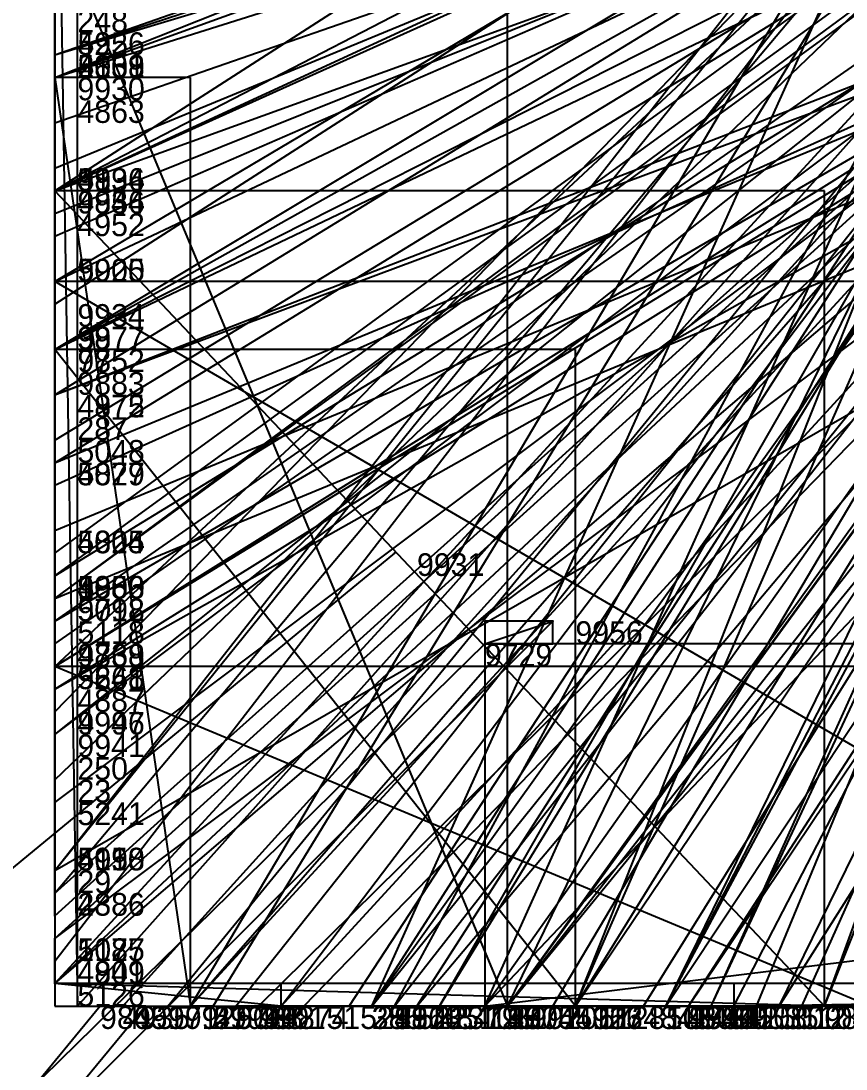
# Model space of a CAD drawing. Extents: x -0.07 to 1.1, y -0.07 to 1.1.
# Drawn here: x -0.00149 to 0.03495, y -0.00277 to 0.0435 of the extents above; entities that cross this region are included whole.
import ezdxf

# ---------------------------------------------------------------- set-up
doc = ezdxf.new("R2010")
doc.units = 0
for name, color, linetype in [('Clients', 3, 'CONTINUOUS'), ('Facilities', 3, 'CONTINUOUS'), ('Facilities_lines', 3, 'CONTINUOUS'), ('Min_max_boxes', 1, 'CONTINUOUS'), ('Normals', 1, 'CONTINUOUS'), ('Source_points', 5, 'CONTINUOUS'), ('Text', 3, 'CONTINUOUS')]:
    doc.layers.add(name, color=color, linetype=linetype)

msp = doc.modelspace()

# ---------------------------------------------------------------- linework, layer by layer
at = {"layer": 'Clients', "color": 5}
for p in [(0, 0.032, 0.895), (0, 0.031, 0.861), (0, 0.029, 0.048), (0, 0.027, 0.853), (0, 0.023, 0.459), (0.022, 0.017, 1), (0, 0.015, 0.24), (0, 0.015, 0.372), (0, 0.014, 0.494), (0, 0.012, 0.293), (0, 0.01, 0.191), (0, 0.005, 0.261), (0, 0.004, 0.097), (0, 0.003, 0.603), (0, 0.001, 0.457), (0, 0.001, 0.679), (0.001, 0, 0.925), (0.004, 0, 0.995), (0.006, 0, 0.391), (0.007, 0, 0.546), (0.017, 0, 0.636), (0.02, 0, 0.02), (0.02, 0, 0.12), (0.02, 0, 0.355), (0.02, 0, 0.916), (0.023, 0, 0.685), (0.027, 0, 0.655), (0.029, 0, 0.296), (0.029, 0, 0.419), (0.034, 0, 0.184)]:
    msp.add_point(p, dxfattribs=at)
at = {"layer": 'Facilities', "color": 3}
for p in [(0, 0.042, 0.358), (0, 0.042, 0.672), (0, 0.042, 0.719), (0, 0.041, 0.113), (0, 0.041, 0.31), (0, 0.041, 0.414), (0, 0.041, 0.767), (0, 0.039, 0.312), (0, 0.037, 0.567), (0, 0.036, 0.137), (0, 0.036, 0.415), (0, 0.036, 0.467), (0, 0.036, 0.577), (0, 0.036, 0.881), (0, 0.035, 0.453), (0, 0.034, 0.272), (0, 0.032, 0.337), (0, 0.029, 0.198), (0, 0.029, 0.855), (0, 0.029, 0.961), (0, 0.027, 0.48), (0, 0.027, 0.478), (0, 0.025, 0.064), (0, 0.024, 0.375), (0, 0.024, 0.68), (0, 0.021, 0.468), (0, 0.02, 0.394), (0.015, 0.02, 1), (0, 0.019, 0.034), (0, 0.019, 0.367), (0, 0.018, 0.679), (0, 0.018, 0.881), (0, 0.018, 0.774), (0, 0.017, 0.312), (0, 0.017, 0.602), (0, 0.016, 0.906), (0.019, 0.016, 1), (0, 0.015, 0.613), (0, 0.014, 0.971), (0, 0.013, 0.802), (0, 0.012, 0.864), (0, 0.009, 0.127), (0, 0.009, 0.594), (0, 0.006, 0.479), (0, 0.006, 0.279), (0, 0.006, 0.563), (0, 0.005, 0.158), (0, 0.003, 0.667), (0, 0.002, 0.198), (0, 0.001, 0.46), (0.002, 0, 0.99), (0.003, 0, 0.447), (0.005, 0, 0.085), (0.006, 0, 0.041), (0.006, 0, 0.544), (0.008, 0, 0.91), (0.009, 0, 0.854), (0.01, 0, 0.041), (0.01, 0, 0.477), (0.011, 0, 0.743), (0.013, 0, 0.159), (0.014, 0, 0.102), (0.014, 0, 0.241), (0.014, 0, 0.442), (0.014, 0, 0.825), (0.015, 0, 0.2), (0.015, 0, 0.602), (0.016, 0, 0.665), (0.016, 0, 0.64), (0.017, 0, 0.496), (0.019, 0, 0.226), (0.019, 0, 0.004), (0.019, 0, 0.93), (0.02, 0, 0.199), (0.02, 0, 0.974), (0.022, 0, 0.629), (0.023, 0, 0.055), (0.023, 0, 0.343), (0.023, 0, 0.51), (0.026, 0, 0.312), (0.027, 0, 0.093), (0.027, 0, 0.391), (0.027, 0, 0.901), (0.028, 0, 0.867), (0.028, 0, 0.839), (0.029, 0, 0.947), (0.03, 0, 0.111), (0.031, 0, 0.562), (0.032, 0, 0.385), (0.032, 0, 0.692), (0.033, 0, 0.98), (0.034, 0, 0.617)]:
    msp.add_point(p, dxfattribs=at)
at = {"layer": 'Facilities_lines', "color": 3}
for p, q in [((0, 0.062, 0.914), (0.001, 0, 0.925)), ((0, 0.054, 0.18), (0, 0.004, 0.097)), ((0, 0.048, 0.309), (0.02, 0, 0.355)), ((0, 0.048, 0.309), (0, 0.012, 0.293)), ((0, 0.046, 0.288), (0, 0.005, 0.261)), ((0, 0.041, 0.31), (0, 0.01, 0.191)), ((0, 0.041, 0.414), (0.006, 0, 0.391)), ((0, 0.036, 0.137), (0.034, 0, 0.184)), ((0, 0.036, 0.415), (0, 0.014, 0.494)), ((0, 0.036, 0.467), (0, 0.023, 0.459)), ((0.055, 0, 0.941), (0, 0.032, 0.895)), ((0, 0.029, 0.855), (0, 0.031, 0.861)), ((0.023, 0, 0.055), (0, 0.029, 0.048)), ((0, 0.029, 0.855), (0, 0.027, 0.853)), ((0, 0.017, 0.312), (0, 0.015, 0.24)), ((0.019, 0.016, 1), (0.022, 0.017, 1)), ((0.019, 0, 0.004), (0.148, 0.016)), ((0.036, 0, 0.412), (0, 0.015, 0.372)), ((0, 0.001, 0.46), (0, 0.003, 0.603)), ((0.01, 0, 0.477), (0, 0.001, 0.457)), ((0.034, 0, 0.617), (0, 0.001, 0.679)), ((0.03, 0, 0.111), (0.086, 0.001)), ((0.002, 0, 0.99), (0.004, 0, 0.995)), ((0.006, 0, 0.544), (0.007, 0, 0.546)), ((0.008, 0, 0.91), (0.02, 0, 0.916)), ((0.017, 0, 0.496), (0.017, 0, 0.636)), ((0.051, 0, 0.013), (0.02, 0, 0.02)), ((0.035, 0, 0.078), (0.02, 0, 0.12)), ((0.045, 0, 0.705), (0.023, 0, 0.685)), ((0.026, 0, 0.312), (0.029, 0, 0.419)), ((0.032, 0, 0.692), (0.027, 0, 0.655)), ((0.045, 0, 0.275), (0.029, 0, 0.296))]:
    msp.add_line(p, q, dxfattribs=at)
at = {"layer": 'Min_max_boxes', "color": 1}
for p, q in [((0, 0.062, 0.914), (0, 0, 0.914)), ((0, 0.062, 0.925), (0, 0, 0.925)), ((0.001, 0, 0.914), (0.001, 0.062, 0.914)), ((0.001, 0, 0.925), (0.001, 0.062, 0.925)), ((0, 0.004, 0.097), (0, 0.054, 0.097)), ((0, 0.054, 0.097), (0, 0.004, 0.097)), ((0, 0.004, 0.18), (0, 0.054, 0.18)), ((0, 0.054, 0.18), (0, 0.004, 0.18)), ((0, 0.048, 0.293), (0, 0, 0.293)), ((0, 0.048, 0.355), (0, 0, 0.355)), ((0.02, 0, 0.293), (0.02, 0.048, 0.293)), ((0.02, 0, 0.355), (0.02, 0.048, 0.355)), ((0, 0.005, 0.261), (0, 0.046, 0.261)), ((0, 0.046, 0.261), (0, 0.005, 0.261)), ((0, 0.005, 0.288), (0, 0.046, 0.288)), ((0, 0.046, 0.288), (0, 0.005, 0.288)), ((0, 0.01, 0.191), (0, 0.041, 0.191)), ((0, 0.041, 0.191), (0, 0.041, 0.191)), ((0, 0.041, 0.191), (0, 0.01, 0.191)), ((0, 0.01, 0.31), (0, 0.041, 0.31)), ((0, 0.041, 0.31), (0, 0.041, 0.31)), ((0, 0.041, 0.31), (0, 0.01, 0.31)), ((0, 0.041, 0.191), (0, 0.041, 0.31)), ((0, 0.041, 0.191), (0, 0.041, 0.31)), ((0.006, 0.041, 0.391), (0, 0.041, 0.391)), ((0, 0.041, 0.391), (0, 0, 0.391)), ((0.006, 0.041, 0.414), (0, 0.041, 0.414)), ((0, 0.041, 0.414), (0, 0, 0.414)), ((0, 0.041, 0.391), (0, 0.041, 0.414)), ((0.006, 0, 0.391), (0.006, 0.041, 0.391)), ((0.006, 0, 0.414), (0.006, 0.041, 0.414)), ((0.006, 0.041, 0.391), (0.006, 0.041, 0.414)), ((0.034, 0.036, 0.137), (0, 0.036, 0.137)), ((0, 0.036, 0.137), (0, 0, 0.137)), ((0.034, 0.036, 0.184), (0, 0.036, 0.184)), ((0, 0.036, 0.184), (0, 0, 0.184)), ((0, 0.036, 0.137), (0, 0.036, 0.184)), ((0, 0.014, 0.415), (0, 0.036, 0.415)), ((0, 0.036, 0.415), (0, 0.036, 0.415)), ((0, 0.036, 0.415), (0, 0.014, 0.415)), ((0, 0.014, 0.494), (0, 0.036, 0.494)), ((0, 0.036, 0.494), (0, 0.036, 0.494)), ((0, 0.036, 0.494), (0, 0.014, 0.494)), ((0, 0.036, 0.415), (0, 0.036, 0.494)), ((0, 0.036, 0.415), (0, 0.036, 0.494)), ((0, 0.023, 0.459), (0, 0.036, 0.459)), ((0, 0.036, 0.459), (0, 0.036, 0.459)), ((0, 0.036, 0.459), (0, 0.023, 0.459)), ((0, 0.023, 0.467), (0, 0.036, 0.467)), ((0, 0.036, 0.467), (0, 0.036, 0.467)), ((0, 0.036, 0.467), (0, 0.023, 0.467)), ((0, 0.036, 0.459), (0, 0.036, 0.467)), ((0, 0.036, 0.459), (0, 0.036, 0.467)), ((0.034, 0, 0.137), (0.034, 0.036, 0.137)), ((0.034, 0, 0.184), (0.034, 0.036, 0.184)), ((0.034, 0.036, 0.137), (0.034, 0.036, 0.184)), ((0.055, 0.032, 0.895), (0, 0.032, 0.895)), ((0, 0.032, 0.895), (0, 0, 0.895)), ((0.055, 0.032, 0.941), (0, 0.032, 0.941)), ((0, 0.032, 0.941), (0, 0, 0.941)), ((0, 0.032, 0.895), (0, 0.032, 0.941)), ((0, 0.027, 0.853), (0, 0.031, 0.853)), ((0, 0.031, 0.853), (0, 0.031, 0.853)), ((0, 0.031, 0.853), (0, 0.027, 0.853)), ((0, 0.027, 0.861), (0, 0.031, 0.861)), ((0, 0.031, 0.861), (0, 0.031, 0.861)), ((0, 0.031, 0.861), (0, 0.027, 0.861)), ((0, 0.031, 0.853), (0, 0.031, 0.861)), ((0, 0.031, 0.853), (0, 0.031, 0.861)), ((0.023, 0.029, 0.048), (0, 0.029, 0.048)), ((0, 0.029, 0.048), (0, 0, 0.048)), ((0.023, 0.029, 0.055), (0, 0.029, 0.055)), ((0, 0.029, 0.055), (0, 0, 0.055)), ((0, 0.029, 0.048), (0, 0.029, 0.055)), ((0.023, 0, 0.048), (0.023, 0.029, 0.048)), ((0.023, 0, 0.055), (0.023, 0.029, 0.055)), ((0.023, 0.029, 0.048), (0.023, 0.029, 0.055)), ((0, 0.027, 0.853), (0, 0.027, 0.853)), ((0, 0.027, 0.861), (0, 0.027, 0.861)), ((0, 0.027, 0.853), (0, 0.027, 0.861)), ((0, 0.027, 0.853), (0, 0.027, 0.861)), ((0, 0.023, 0.459), (0, 0.023, 0.459)), ((0, 0.023, 0.467), (0, 0.023, 0.467)), ((0, 0.023, 0.459), (0, 0.023, 0.467)), ((0, 0.023, 0.459), (0, 0.023, 0.467)), ((0, 0.015, 0.24), (0, 0.017, 0.24)), ((0, 0.017, 0.24), (0, 0.017, 0.24)), ((0, 0.017, 0.24), (0, 0.015, 0.24)), ((0, 0.015, 0.312), (0, 0.017, 0.312)), ((0, 0.017, 0.312), (0, 0.017, 0.312)), ((0, 0.017, 0.312), (0, 0.015, 0.312)), ((0, 0.017, 0.24), (0, 0.017, 0.312)), ((0, 0.017, 0.24), (0, 0.017, 0.312)), ((0.022, 0.017, 1), (0.019, 0.017, 1)), ((0.019, 0.017, 1), (0.019, 0.016, 1)), ((0.022, 0.017, 1), (0.019, 0.017, 1)), ((0.019, 0.017, 1), (0.019, 0.016, 1)), ((0.019, 0.017, 1), (0.019, 0.017, 1)), ((0.022, 0.016, 1), (0.022, 0.017, 1)), ((0.022, 0.016, 1), (0.022, 0.017, 1)), ((0.022, 0.017, 1), (0.022, 0.017, 1)), ((0.148, 0.016), (0.019, 0.016)), ((0.019, 0.016), (0.019, 0)), ((0.148, 0.016, 0.004), (0.019, 0.016, 0.004)), ((0.019, 0.016, 0.004), (0.019, 0, 0.004)), ((0.019, 0.016), (0.019, 0.016, 0.004)), ((0.019, 0.016, 1), (0.022, 0.016, 1)), ((0.019, 0.016, 1), (0.022, 0.016, 1)), ((0.019, 0.016, 1), (0.019, 0.016, 1)), ((0.022, 0.016, 1), (0.022, 0.016, 1)), ((0, 0.015, 0.24), (0, 0.015, 0.24)), ((0, 0.015, 0.312), (0, 0.015, 0.312)), ((0, 0.015, 0.24), (0, 0.015, 0.312)), ((0, 0.015, 0.24), (0, 0.015, 0.312)), ((0.036, 0.015, 0.372), (0, 0.015, 0.372)), ((0, 0.015, 0.372), (0, 0, 0.372)), ((0.036, 0.015, 0.412), (0, 0.015, 0.412)), ((0, 0.015, 0.412), (0, 0, 0.412)), ((0, 0.015, 0.372), (0, 0.015, 0.412)), ((0, 0.014, 0.415), (0, 0.014, 0.415)), ((0, 0.014, 0.494), (0, 0.014, 0.494)), ((0, 0.014, 0.415), (0, 0.014, 0.494)), ((0, 0.014, 0.415), (0, 0.014, 0.494)), ((0, 0.01, 0.191), (0, 0.01, 0.191)), ((0, 0.01, 0.31), (0, 0.01, 0.31)), ((0, 0.01, 0.191), (0, 0.01, 0.31)), ((0, 0.01, 0.191), (0, 0.01, 0.31)), ((0, 0.005, 0.261), (0, 0.005, 0.261)), ((0, 0.005, 0.288), (0, 0.005, 0.288)), ((0, 0.005, 0.261), (0, 0.005, 0.288)), ((0, 0.005, 0.261), (0, 0.005, 0.288)), ((0, 0.004, 0.097), (0, 0.004, 0.097)), ((0, 0.004, 0.18), (0, 0.004, 0.18)), ((0, 0.004, 0.097), (0, 0.004, 0.18)), ((0, 0.004, 0.097), (0, 0.004, 0.18)), ((0, 0.001, 0.46), (0, 0.003, 0.46)), ((0, 0.003, 0.46), (0, 0.003, 0.46)), ((0, 0.003, 0.46), (0, 0.001, 0.46)), ((0, 0.001, 0.603), (0, 0.003, 0.603)), ((0, 0.003, 0.603), (0, 0.003, 0.603)), ((0, 0.003, 0.603), (0, 0.001, 0.603)), ((0, 0.003, 0.46), (0, 0.003, 0.603)), ((0, 0.003, 0.46), (0, 0.003, 0.603)), ((0.01, 0.001, 0.457), (0, 0.001, 0.457)), ((0, 0.001, 0.457), (0, 0, 0.457)), ((0.01, 0.001, 0.477), (0, 0.001, 0.477)), ((0, 0.001, 0.477), (0, 0, 0.477)), ((0, 0.001, 0.457), (0, 0.001, 0.477)), ((0, 0.001, 0.46), (0, 0.001, 0.46)), ((0, 0.001, 0.603), (0, 0.001, 0.603)), ((0, 0.001, 0.46), (0, 0.001, 0.603)), ((0, 0.001, 0.46), (0, 0.001, 0.603)), ((0.034, 0.001, 0.617), (0, 0.001, 0.617)), ((0, 0.001, 0.617), (0, 0, 0.617)), ((0.034, 0.001, 0.679), (0, 0.001, 0.679)), ((0, 0.001, 0.679), (0, 0, 0.679)), ((0, 0.001, 0.617), (0, 0.001, 0.679)), ((0.01, 0, 0.457), (0.01, 0.001, 0.457)), ((0.01, 0, 0.477), (0.01, 0.001, 0.477)), ((0.01, 0.001, 0.457), (0.01, 0.001, 0.477)), ((0.086, 0.001), (0.03, 0.001)), ((0.03, 0.001), (0.03, 0)), ((0.086, 0.001, 0.111), (0.03, 0.001, 0.111)), ((0.03, 0.001, 0.111), (0.03, 0, 0.111)), ((0.03, 0.001), (0.03, 0.001, 0.111)), ((0.034, 0, 0.617), (0.034, 0.001, 0.617)), ((0.034, 0, 0.679), (0.034, 0.001, 0.679)), ((0.034, 0.001, 0.617), (0.034, 0.001, 0.679)), ((0, 0, 0.048), (0.023, 0, 0.048)), ((0, 0, 0.055), (0.023, 0, 0.055)), ((0, 0, 0.048), (0, 0, 0.055)), ((0, 0, 0.137), (0.034, 0, 0.137)), ((0, 0, 0.184), (0.034, 0, 0.184)), ((0, 0, 0.137), (0, 0, 0.184)), ((0, 0, 0.293), (0.02, 0, 0.293)), ((0, 0, 0.355), (0.02, 0, 0.355)), ((0, 0, 0.293), (0, 0, 0.355)), ((0, 0, 0.457), (0.01, 0, 0.457)), ((0, 0, 0.477), (0.01, 0, 0.477)), ((0, 0, 0.457), (0, 0, 0.477)), ((0, 0, 0.391), (0.006, 0, 0.391)), ((0, 0, 0.414), (0.006, 0, 0.414)), ((0, 0, 0.391), (0, 0, 0.414)), ((0, 0, 0.372), (0.036, 0, 0.372)), ((0, 0, 0.412), (0.036, 0, 0.412)), ((0, 0, 0.372), (0, 0, 0.412)), ((0, 0, 0.617), (0.034, 0, 0.617)), ((0, 0, 0.679), (0.034, 0, 0.679)), ((0, 0, 0.617), (0, 0, 0.679)), ((0, 0, 0.914), (0.001, 0, 0.914)), ((0, 0, 0.925), (0.001, 0, 0.925)), ((0, 0, 0.914), (0, 0, 0.925)), ((0, 0, 0.895), (0.055, 0, 0.895)), ((0, 0, 0.941), (0.055, 0, 0.941)), ((0, 0, 0.895), (0, 0, 0.941)), ((0.001, 0, 0.914), (0.001, 0, 0.925)), ((0.002, 0, 0.99), (0.004, 0, 0.99)), ((0.004, 0, 0.99), (0.002, 0, 0.99)), ((0.002, 0, 0.99), (0.002, 0, 0.99)), ((0.002, 0, 0.995), (0.004, 0, 0.995)), ((0.004, 0, 0.995), (0.002, 0, 0.995)), ((0.002, 0, 0.995), (0.002, 0, 0.995)), ((0.002, 0, 0.99), (0.002, 0, 0.995)), ((0.002, 0, 0.99), (0.002, 0, 0.995)), ((0.004, 0, 0.99), (0.004, 0, 0.99)), ((0.004, 0, 0.995), (0.004, 0, 0.995)), ((0.004, 0, 0.99), (0.004, 0, 0.995)), ((0.004, 0, 0.99), (0.004, 0, 0.995)), ((0.006, 0, 0.391), (0.006, 0, 0.414)), ((0.006, 0, 0.544), (0.007, 0, 0.544)), ((0.007, 0, 0.544), (0.006, 0, 0.544)), ((0.006, 0, 0.544), (0.006, 0, 0.544)), ((0.006, 0, 0.546), (0.007, 0, 0.546)), ((0.007, 0, 0.546), (0.006, 0, 0.546)), ((0.006, 0, 0.546), (0.006, 0, 0.546)), ((0.006, 0, 0.544), (0.006, 0, 0.546)), ((0.006, 0, 0.544), (0.006, 0, 0.546)), ((0.007, 0, 0.544), (0.007, 0, 0.544)), ((0.007, 0, 0.546), (0.007, 0, 0.546)), ((0.007, 0, 0.544), (0.007, 0, 0.546)), ((0.007, 0, 0.544), (0.007, 0, 0.546)), ((0.008, 0, 0.91), (0.02, 0, 0.91)), ((0.02, 0, 0.91), (0.008, 0, 0.91)), ((0.008, 0, 0.91), (0.008, 0, 0.91)), ((0.008, 0, 0.916), (0.02, 0, 0.916)), ((0.02, 0, 0.916), (0.008, 0, 0.916)), ((0.008, 0, 0.916), (0.008, 0, 0.916)), ((0.008, 0, 0.91), (0.008, 0, 0.916)), ((0.008, 0, 0.91), (0.008, 0, 0.916)), ((0.01, 0, 0.457), (0.01, 0, 0.477)), ((0.017, 0, 0.496), (0.017, 0, 0.496)), ((0.017, 0, 0.496), (0.017, 0, 0.496)), ((0.017, 0, 0.496), (0.017, 0, 0.496)), ((0.017, 0, 0.496), (0.017, 0, 0.496)), ((0.017, 0, 0.636), (0.017, 0, 0.636)), ((0.017, 0, 0.636), (0.017, 0, 0.636)), ((0.017, 0, 0.636), (0.017, 0, 0.636)), ((0.017, 0, 0.636), (0.017, 0, 0.636)), ((0.017, 0, 0.496), (0.017, 0, 0.636)), ((0.017, 0, 0.496), (0.017, 0, 0.636)), ((0.017, 0, 0.496), (0.017, 0, 0.636)), ((0.017, 0, 0.496), (0.017, 0, 0.636)), ((0.019, 0), (0.148, 0)), ((0.019, 0, 0.004), (0.148, 0, 0.004)), ((0.019, 0), (0.019, 0, 0.004)), ((0.02, 0, 0.013), (0.051, 0, 0.013)), ((0.051, 0, 0.013), (0.02, 0, 0.013)), ((0.02, 0, 0.013), (0.02, 0, 0.013)), ((0.02, 0, 0.02), (0.051, 0, 0.02)), ((0.051, 0, 0.02), (0.02, 0, 0.02)), ((0.02, 0, 0.02), (0.02, 0, 0.02)), ((0.02, 0, 0.013), (0.02, 0, 0.02)), ((0.02, 0, 0.013), (0.02, 0, 0.02)), ((0.02, 0, 0.078), (0.035, 0, 0.078)), ((0.035, 0, 0.078), (0.02, 0, 0.078)), ((0.02, 0, 0.078), (0.02, 0, 0.078)), ((0.02, 0, 0.12), (0.035, 0, 0.12)), ((0.035, 0, 0.12), (0.02, 0, 0.12)), ((0.02, 0, 0.12), (0.02, 0, 0.12)), ((0.02, 0, 0.078), (0.02, 0, 0.12)), ((0.02, 0, 0.078), (0.02, 0, 0.12)), ((0.02, 0, 0.293), (0.02, 0, 0.355)), ((0.02, 0, 0.91), (0.02, 0, 0.91)), ((0.02, 0, 0.916), (0.02, 0, 0.916)), ((0.02, 0, 0.91), (0.02, 0, 0.916)), ((0.02, 0, 0.91), (0.02, 0, 0.916)), ((0.023, 0, 0.048), (0.023, 0, 0.055)), ((0.023, 0, 0.685), (0.049, 0, 0.685)), ((0.049, 0, 0.685), (0.023, 0, 0.685)), ((0.023, 0, 0.685), (0.023, 0, 0.685)), ((0.023, 0, 0.705), (0.049, 0, 0.705)), ((0.049, 0, 0.705), (0.023, 0, 0.705)), ((0.023, 0, 0.705), (0.023, 0, 0.705)), ((0.023, 0, 0.685), (0.023, 0, 0.705)), ((0.023, 0, 0.685), (0.023, 0, 0.705)), ((0.026, 0, 0.312), (0.029, 0, 0.312)), ((0.029, 0, 0.312), (0.026, 0, 0.312)), ((0.026, 0, 0.312), (0.026, 0, 0.312)), ((0.026, 0, 0.419), (0.029, 0, 0.419)), ((0.029, 0, 0.419), (0.026, 0, 0.419)), ((0.026, 0, 0.419), (0.026, 0, 0.419)), ((0.026, 0, 0.312), (0.026, 0, 0.419)), ((0.026, 0, 0.312), (0.026, 0, 0.419)), ((0.027, 0, 0.655), (0.032, 0, 0.655)), ((0.032, 0, 0.655), (0.027, 0, 0.655)), ((0.027, 0, 0.655), (0.027, 0, 0.655)), ((0.027, 0, 0.692), (0.032, 0, 0.692)), ((0.032, 0, 0.692), (0.027, 0, 0.692)), ((0.027, 0, 0.692), (0.027, 0, 0.692)), ((0.027, 0, 0.655), (0.027, 0, 0.692)), ((0.027, 0, 0.655), (0.027, 0, 0.692)), ((0.029, 0, 0.275), (0.045, 0, 0.275)), ((0.045, 0, 0.275), (0.029, 0, 0.275)), ((0.029, 0, 0.275), (0.029, 0, 0.275)), ((0.029, 0, 0.296), (0.045, 0, 0.296)), ((0.045, 0, 0.296), (0.029, 0, 0.296)), ((0.029, 0, 0.296), (0.029, 0, 0.296)), ((0.029, 0, 0.275), (0.029, 0, 0.296)), ((0.029, 0, 0.275), (0.029, 0, 0.296)), ((0.029, 0, 0.312), (0.029, 0, 0.312)), ((0.029, 0, 0.419), (0.029, 0, 0.419)), ((0.029, 0, 0.312), (0.029, 0, 0.419)), ((0.029, 0, 0.312), (0.029, 0, 0.419)), ((0.03, 0), (0.086, 0)), ((0.03, 0, 0.111), (0.086, 0, 0.111)), ((0.03, 0), (0.03, 0, 0.111)), ((0.032, 0, 0.655), (0.032, 0, 0.655)), ((0.032, 0, 0.692), (0.032, 0, 0.692)), ((0.032, 0, 0.655), (0.032, 0, 0.692)), ((0.032, 0, 0.655), (0.032, 0, 0.692)), ((0.034, 0, 0.137), (0.034, 0, 0.184)), ((0.034, 0, 0.617), (0.034, 0, 0.679))]:
    msp.add_line(p, q, dxfattribs=at)
at = {"layer": 'Normals', "color": 1}
for p, q in [((0.034, 0, 0.184), (0.068, 0.094, 0.185)), ((0.023, 0, 0.51), (0.06, 0.093, 0.509)), ((0.034, 0, 0.617), (0.071, 0.093, 0.622)), ((0.031, 0, 0.562), (0.069, 0.092, 0.559)), ((0.014, 0, 0.241), (0.055, 0.091, 0.235)), ((0.019, 0, 0.226), (0.06, 0.091, 0.224)), ((0.029, 0, 0.419), (0.07, 0.091, 0.42)), ((0, 0.036, 0.881), (0.084, 0.09, 0.884)), ((0.02, 0, 0.199), (0.064, 0.09, 0.198)), ((0.027, 0, 0.901), (0.071, 0.09, 0.9)), ((0.029, 0, 0.296), (0.071, 0.09, 0.302)), ((0.029, 0, 0.947), (0.071, 0.09, 0.942)), ((0.032, 0, 0.385), (0.076, 0.09, 0.392)), ((0.023, 0, 0.055), (0.062, 0.089, 0.078)), ((0.027, 0, 0.093), (0.073, 0.089, 0.088)), ((0.03, 0, 0.111), (0.076, 0.089, 0.106)), ((0.015, 0, 0.2), (0.063, 0.088, 0.203)), ((0.027, 0, 0.391), (0.074, 0.088, 0.398)), ((0.017, 0, 0.636), (0.067, 0.087, 0.639)), ((0.006, 0, 0.544), (0.057, 0.086, 0.536)), ((0.022, 0, 0.629), (0.073, 0.086, 0.632)), ((0, 0.006, 0.563), (0.062, 0.085, 0.554)), ((0, 0.031, 0.861), (0.084, 0.085, 0.864)), ((0.007, 0, 0.546), (0.059, 0.085, 0.539)), ((0.017, 0, 0.496), (0.069, 0.085, 0.496)), ((0.026, 0, 0.312), (0.079, 0.085, 0.312)), ((0.033, 0, 0.98), (0.071, 0.085, 0.944)), ((0, 0.006, 0.279), (0.063, 0.084, 0.273)), ((0, 0.013, 0.802), (0.069, 0.084, 0.816)), ((0.013, 0, 0.159), (0.068, 0.084, 0.16)), ((0.014, 0, 0.102), (0.068, 0.084, 0.098)), ((0.016, 0, 0.64), (0.07, 0.084, 0.643)), ((0.023, 0, 0.685), (0.075, 0.084, 0.674)), ((0.032, 0, 0.692), (0.085, 0.084, 0.683)), ((0, 0.015, 0.24), (0.073, 0.083, 0.237)), ((0, 0.032, 0.895), (0.086, 0.083, 0.899)), ((0.023, 0, 0.343), (0.079, 0.083, 0.338)), ((0.027, 0, 0.655), (0.082, 0.083, 0.654)), ((0, 0.036, 0.577), (0.089, 0.082, 0.573)), ((0.019, 0, 0.93), (0.077, 0.082, 0.928)), ((0.028, 0, 0.867), (0.083, 0.082, 0.879)), ((0.028, 0, 0.839), (0.081, 0.082, 0.857)), ((0, 0.002, 0.198), (0.061, 0.081, 0.198)), ((0, 0.005, 0.261), (0.064, 0.081, 0.257)), ((0.014, 0, 0.442), (0.072, 0.081, 0.451)), ((0.02, 0, 0.12), (0.079, 0.081, 0.12)), ((0, 0.029, 0.855), (0.085, 0.08, 0.863)), ((0, 0.01, 0.191), (0.072, 0.079, 0.193)), ((0, 0.02, 0.394), (0.081, 0.079, 0.399)), ((0, 0.027, 0.853), (0.085, 0.079, 0.861)), ((0.02, 0, 0.916), (0.082, 0.079, 0.918)), ((0, 0.036, 0.137), (0.091, 0.078, 0.135)), ((0, 0.041, 0.414), (0.093, 0.078, 0.418)), ((0, 0.041, 0.767), (0.093, 0.078, 0.77)), ((0.008, 0, 0.91), (0.07, 0.078, 0.911)), ((0.015, 0, 0.602), (0.076, 0.078, 0.612)), ((0, 0.036, 0.415), (0.091, 0.077, 0.421)), ((0, 0.018, 0.881), (0.08, 0.077, 0.886)), ((0, 0.018, 0.774), (0.081, 0.077, 0.775)), ((0.005, 0, 0.085), (0.068, 0.077, 0.085)), ((0.014, 0, 0.825), (0.076, 0.077, 0.84)), ((0.02, 0, 0.355), (0.083, 0.077, 0.353)), ((0.02, 0, 0.974), (0.076, 0.077, 0.942)), ((0, 0.029, 0.048), (0.084, 0.076, 0.077)), ((0, 0.025, 0.064), (0.084, 0.076, 0.084)), ((0, 0.024, 0.375), (0.085, 0.076, 0.374)), ((0.016, 0, 0.665), (0.08, 0.076, 0.661)), ((0, 0.041, 0.113), (0.094, 0.075, 0.115)), ((0, 0.001, 0.457), (0.068, 0.075, 0.465)), ((0, 0.032, 0.337), (0.091, 0.075, 0.339)), ((0, 0.042, 0.672), (0.094, 0.075, 0.662)), ((0, 0.037, 0.567), (0.092, 0.075, 0.563)), ((0.001, 0, 0.925), (0.068, 0.075, 0.924)), ((0.01, 0, 0.041), (0.067, 0.075, 0.075)), ((0, 0.029, 0.198), (0.089, 0.074, 0.204)), ((0, 0.034, 0.272), (0.092, 0.074, 0.267)), ((0, 0.012, 0.293), (0.078, 0.074, 0.288)), ((0, 0.017, 0.312), (0.082, 0.074, 0.312)), ((0.003, 0, 0.447), (0.07, 0.074, 0.447)), ((0.006, 0, 0.391), (0.074, 0.074, 0.397)), ((0, 0.042, 0.358), (0.095, 0.073, 0.352)), ((0, 0.016, 0.906), (0.082, 0.073, 0.913)), ((0.01, 0, 0.477), (0.077, 0.073, 0.489)), ((0, 0.005, 0.158), (0.075, 0.072, 0.161)), ((0, 0.019, 0.034), (0.073, 0.072, 0.077)), ((0, 0.035, 0.453), (0.092, 0.072, 0.441)), ((0, 0.039, 0.312), (0.095, 0.072, 0.317)), ((0, 0.012, 0.864), (0.08, 0.072, 0.866)), ((0, 0.004, 0.097), (0.074, 0.071, 0.096)), ((0, 0.041, 0.31), (0.095, 0.071, 0.316)), ((0, 0.019, 0.367), (0.085, 0.071, 0.363)), ((0, 0.042, 0.719), (0.096, 0.071, 0.715)), ((0.006, 0, 0.041), (0.068, 0.071, 0.076)), ((0.011, 0, 0.743), (0.08, 0.071, 0.734)), ((0.02, 0, 0.02), (0.071, 0.071, 0.07)), ((0, 0.036, 0.467), (0.094, 0.07, 0.467)), ((0, 0.003, 0.667), (0.074, 0.07, 0.665)), ((0, 0.029, 0.961), (0.086, 0.07, 0.929)), ((0.009, 0, 0.854), (0.08, 0.07, 0.861)), ((0, 0.009, 0.127), (0.08, 0.069, 0.125)), ((0, 0.001, 0.679), (0.073, 0.069, 0.677)), ((0, 0.009, 0.594), (0.08, 0.069, 0.602)), ((0, 0.015, 0.372), (0.085, 0.068, 0.374)), ((0, 0.017, 0.602), (0.086, 0.067, 0.617)), ((0, 0.015, 0.613), (0.085, 0.067, 0.621)), ((0, 0.001, 0.46), (0.076, 0.066, 0.465)), ((0, 0.014, 0.971), (0.082, 0.065, 0.943)), ((0, 0.023, 0.459), (0.091, 0.064, 0.457)), ((0, 0.027, 0.48), (0.093, 0.063, 0.484)), ((0, 0.014, 0.494), (0.087, 0.063, 0.496)), ((0, 0.027, 0.478), (0.094, 0.062, 0.48)), ((0, 0.024, 0.68), (0.092, 0.062, 0.668)), ((0, 0.003, 0.603), (0.079, 0.062, 0.616)), ((0, 0.021, 0.468), (0.092, 0.059, 0.467)), ((0.019, 0, 0.004), (0.074, 0.058, 0.065)), ((0, 0.006, 0.479), (0.087, 0.056, 0.485)), ((0, 0.018, 0.679), (0.092, 0.056, 0.666)), ((0.015, 0.02, 1), (-0.036, -0.022, 1.075)), ((0.022, 0.017, 1), (-0.025, -0.03, 1.075)), ((0.019, 0.016, 1), (-0.029, -0.031, 1.075)), ((0.002, 0, 0.99), (-0.055, -0.069, 1.036)), ((0.004, 0, 0.995), (-0.053, -0.069, 1.041))]:
    msp.add_line(p, q, dxfattribs=at)
at = {"layer": 'Source_points', "color": 5}
for p in [(0, 0.042, 0.358), (0, 0.042, 0.672), (0, 0.042, 0.719), (0, 0.041, 0.113), (0, 0.041, 0.31), (0, 0.041, 0.414), (0, 0.041, 0.767), (0, 0.039, 0.312), (0, 0.037, 0.567), (0, 0.036, 0.137), (0, 0.036, 0.415), (0, 0.036, 0.467), (0, 0.036, 0.577), (0, 0.036, 0.881), (0, 0.035, 0.453), (0, 0.034, 0.272), (0, 0.032, 0.337), (0, 0.032, 0.895), (0, 0.031, 0.861), (0, 0.029, 0.198), (0, 0.029, 0.048), (0, 0.029, 0.855), (0, 0.029, 0.961), (0, 0.027, 0.48), (0, 0.027, 0.478), (0, 0.027, 0.853), (0, 0.025, 0.064), (0, 0.024, 0.375), (0, 0.024, 0.68), (0, 0.023, 0.459), (0, 0.021, 0.468), (0, 0.02, 0.394), (0.015, 0.02, 1), (0, 0.019, 0.034), (0, 0.019, 0.367), (0, 0.018, 0.679), (0, 0.018, 0.881), (0, 0.018, 0.774), (0, 0.017, 0.312), (0, 0.017, 0.602), (0.022, 0.017, 1), (0, 0.016, 0.906), (0.019, 0.016, 1), (0, 0.015, 0.24), (0, 0.015, 0.372), (0, 0.015, 0.613), (0, 0.014, 0.494), (0, 0.014, 0.971), (0, 0.013, 0.802), (0, 0.012, 0.293), (0, 0.012, 0.864), (0, 0.01, 0.191), (0, 0.009, 0.127), (0, 0.009, 0.594), (0, 0.006, 0.479), (0, 0.006, 0.279), (0, 0.006, 0.563), (0, 0.005, 0.158), (0, 0.005, 0.261), (0, 0.004, 0.097), (0, 0.003, 0.603), (0, 0.003, 0.667), (0, 0.002, 0.198), (0, 0.001, 0.457), (0, 0.001, 0.46), (0, 0.001, 0.679), (0.001, 0, 0.925), (0.002, 0, 0.99), (0.003, 0, 0.447), (0.004, 0, 0.995), (0.005, 0, 0.085), (0.006, 0, 0.041), (0.006, 0, 0.391), (0.006, 0, 0.544), (0.007, 0, 0.546), (0.008, 0, 0.91), (0.009, 0, 0.854), (0.01, 0, 0.041), (0.01, 0, 0.477), (0.011, 0, 0.743), (0.013, 0, 0.159), (0.014, 0, 0.102), (0.014, 0, 0.241), (0.014, 0, 0.442), (0.014, 0, 0.825), (0.015, 0, 0.2), (0.015, 0, 0.602), (0.016, 0, 0.665), (0.016, 0, 0.64), (0.017, 0, 0.496), (0.017, 0, 0.636), (0.019, 0, 0.226), (0.019, 0, 0.004), (0.019, 0, 0.93), (0.02, 0, 0.02), (0.02, 0, 0.199), (0.02, 0, 0.12), (0.02, 0, 0.355), (0.02, 0, 0.916), (0.02, 0, 0.974), (0.022, 0, 0.629), (0.023, 0, 0.055), (0.023, 0, 0.343), (0.023, 0, 0.51), (0.023, 0, 0.685), (0.026, 0, 0.312), (0.027, 0, 0.093), (0.027, 0, 0.391), (0.027, 0, 0.655), (0.027, 0, 0.901), (0.028, 0, 0.867), (0.028, 0, 0.839), (0.029, 0, 0.296), (0.029, 0, 0.419), (0.029, 0, 0.947), (0.03, 0, 0.111), (0.031, 0, 0.562), (0.032, 0, 0.385), (0.032, 0, 0.692), (0.033, 0, 0.98), (0.034, 0, 0.184), (0.034, 0, 0.617)]:
    msp.add_point(p, dxfattribs=at)

# ---------------------------------------------------------------- texts
at = {"layer": 'Text', "color": 3}
for s, p in [('248', (0.001, 0.043, 0.242)), ('4956', (0.001, 0.042, 0.358)), ('5226', (0.001, 0.042, 0.719)), ('4858', (0.001, 0.041, 0.31)), ('5001', (0.001, 0.041, 0.414)), ('5139', (0.001, 0.041, 0.672)), ('230', (0.001, 0.041, 0.113)), ('9930', (0.001, 0.04, 0.767)), ('4863', (0.001, 0.039, 0.312)), ('4834', (0.001, 0.036, 0.415)), ('5136', (0.001, 0.036, 0.577)), ('5194', (0.001, 0.036, 0.567)), ('99', (0.001, 0.036, 0.137)), ('4856', (0.001, 0.035, 0.453)), ('4946', (0.001, 0.035, 0.467)), ('9834', (0.001, 0.035, 0.881)), ('4952', (0.001, 0.034, 0.272)), ('5000', (0.001, 0.032, 0.337)), ('9925', (0.001, 0.032, 0.895)), ('9934', (0.001, 0.03, 0.861)), ('39', (0.001, 0.029, 0.198)), ('9877', (0.001, 0.029, 0.961)), ('9752', (0.001, 0.028, 0.855)), ('78', (0.001, 0.028, 0.048)), ('9883', (0.001, 0.027, 0.853)), ('4875', (0.001, 0.026, 0.48)), ('4972', (0.001, 0.026, 0.478)), ('287', (0.001, 0.025, 0.064)), ('5048', (0.001, 0.024, 0.68)), ('4877', (0.001, 0.023, 0.459)), ('5029', (0.001, 0.023, 0.375)), ('4824', (0.001, 0.02, 0.394)), ('5005', (0.001, 0.02, 0.468)), ('9931', (0.016, 0.019, 1)), ('4953', (0.001, 0.018, 0.367)), ('5066', (0.001, 0.018, 0.679)), ('9880', (0.001, 0.018, 0.774)), ('190', (0.001, 0.018, 0.034)), ('5018', (0.001, 0.017, 0.312)), ('9792', (0.001, 0.017, 0.881)), ('5118', (0.001, 0.016, 0.602)), ('9956', (0.023, 0.016, 1)), ('4868', (0.001, 0.015, 0.372)), ('9739', (0.001, 0.015, 0.906)), ('9729', (0.019, 0.015, 1)), ('5248', (0.001, 0.014, 0.613)), ('96', (0.001, 0.014, 0.24)), ('9861', (0.001, 0.014, 0.971)), ('4887', (0.001, 0.013, 0.494)), ('4996', (0.001, 0.012, 0.293)), ('9947', (0.001, 0.012, 0.802)), ('9941', (0.001, 0.011, 0.864)), ('250', (0.001, 0.01, 0.191)), ('23', (0.001, 0.009, 0.127)), ('5241', (0.001, 0.008, 0.594)), ('4958', (0.001, 0.006, 0.479)), ('5010', (0.001, 0.006, 0.279)), ('5190', (0.001, 0.006, 0.563)), ('29', (0.001, 0.005, 0.158)), ('4886', (0.001, 0.004, 0.261)), ('238', (0.001, 0.004, 0.097)), ('5087', (0.001, 0.002, 0.603)), ('5175', (0.001, 0.002, 0.667)), ('112', (0.001, 0.002, 0.198)), ('4809', (0.001, 0.001, 0.457)), ('4941', (0.001, 0.001, 0.46)), ('5126', (0.001, 0, 0.679)), ('9805', (0.002, -0.001, 0.925)), ('9849', (0.002, -0.001, 0.99)), ('4935', (0.003, -0.001, 0.447)), ('9912', (0.005, -0.001, 0.995)), ('179', (0.005, -0.001, 0.085)), ('4994', (0.007, -0.001, 0.391)), ('5199', (0.007, -0.001, 0.544)), ('27', (0.007, -0.001, 0.041)), ('5068', (0.008, -0.001, 0.546)), ('9727', (0.008, -0.001, 0.91)), ('9901', (0.009, -0.001, 0.854)), ('4874', (0.01, -0.001, 0.477)), ('92', (0.01, -0.001, 0.041)), ('5152', (0.012, -0.001, 0.743)), ('35', (0.014, -0.001, 0.159)), ('285', (0.014, -0.001, 0.241)), ('4970', (0.015, -0.001, 0.442)), ('5163', (0.015, -0.001, 0.602)), ('9868', (0.015, -0.001, 0.825)), ('191', (0.015, -0.001, 0.2)), ('157', (0.015, -0.001, 0.102)), ('5123', (0.016, -0.001, 0.665)), ('5223', (0.016, -0.001, 0.64)), ('4841', (0.017, -0.001, 0.496)), ('5108', (0.018, -0.001, 0.636)), ('79', (0.019, -0.001, 0.226)), ('125', (0.019, -0.001, 0.004)), ('4905', (0.02, -0.001, 0.355)), ('9774', (0.02, -0.001, 0.93)), ('167', (0.02, -0.001, 0.199)), ('9910', (0.021, -0.001, 0.916)), ('9920', (0.021, -0.001, 0.974)), ('101', (0.021, -0.001, 0.02)), ('197', (0.021, -0.001, 0.12)), ('4926', (0.023, -0.001, 0.343)), ('5053', (0.023, -0.001, 0.629)), ('5117', (0.023, -0.001, 0.51)), ('5128', (0.024, -0.001, 0.685)), ('17', (0.024, -0.001, 0.055)), ('4843', (0.026, -0.001, 0.312)), ('5050', (0.027, -0.001, 0.655)), ('138', (0.027, -0.001, 0.093)), ('4942', (0.028, -0.001, 0.391)), ('9744', (0.028, -0.001, 0.867)), ('9891', (0.028, -0.001, 0.839)), ('9939', (0.028, -0.001, 0.901)), ('4842', (0.029, -0.001, 0.296)), ('4912', (0.029, -0.001, 0.419)), ('9953', (0.03, -0.001, 0.947)), ('5080', (0.031, -0.001, 0.562)), ('108', (0.031, -0.001, 0.111)), ('5012', (0.032, -0.001, 0.385)), ('5104', (0.033, -0.001, 0.692)), ('0', (0.034, -0.001, 0.184)), ('9857', (0.034, -0.001, 0.98))]:
    msp.add_text(s, height=0.001, dxfattribs=at).set_placement(p)

doc.saveas('drawing.dxf')
